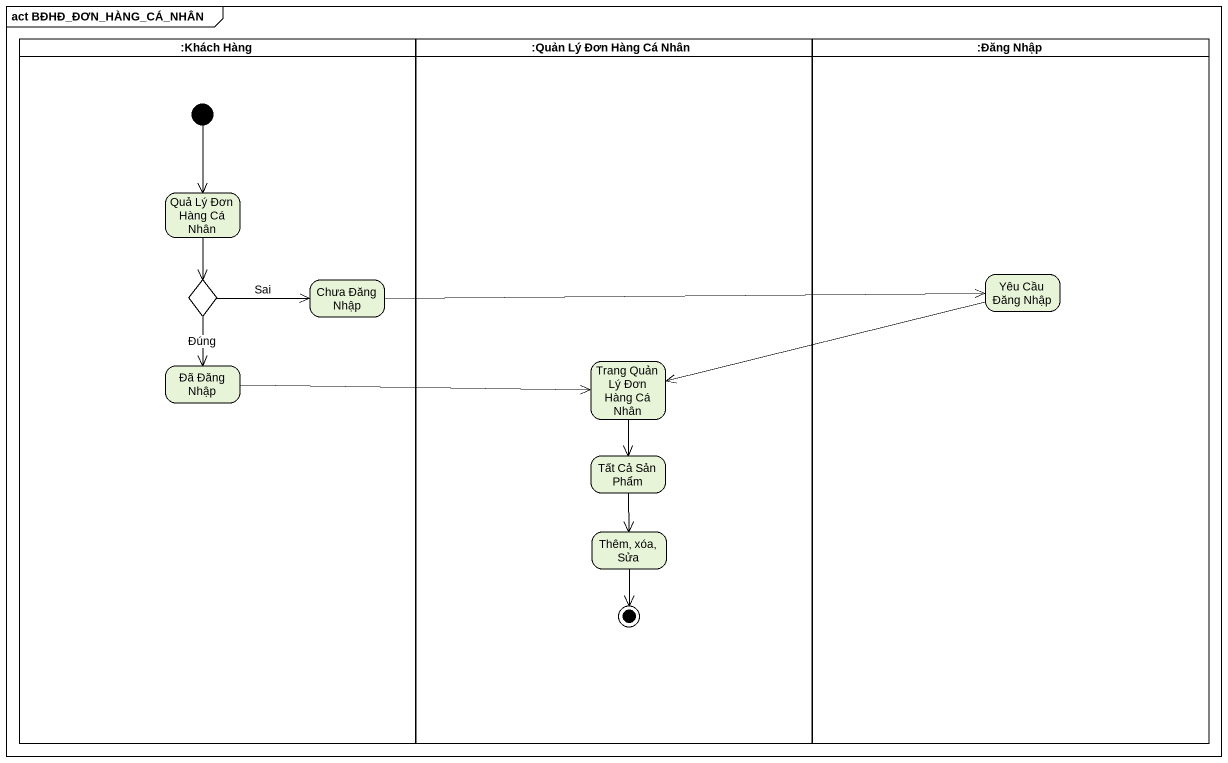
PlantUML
@startuml
mainframe act BĐHĐ_ĐƠN_HÀNG_CÁ_NHÂN
hide empty description
state ":Khách Hàng" as Khách_Hàng <<partition>> {
  state "Quả Lý Đơn Hàng Cá Nhân" as Quả_Lý_Đơn_Hàng_Cá_Nhân
  state choice1 <<choice>>
  state "Chưa Đăng Nhập" as Chưa_Đăng_Nhập
  state "Đã Đăng Nhập" as Đã_Đăng_Nhập
  [*] --> Quả_Lý_Đơn_Hàng_Cá_Nhân
}
state ":Quản Lý Đơn Hàng Cá Nhân" as Quản_Lý_Đơn_Hàng_Cá_Nhân <<partition>> {
  state "Trang Quản Lý Đơn Hàng Cá Nhân" as Trang_Quản_Lý_Đơn_Hàng_Cá
  state "Tất Cả Sản Phẩm" as Tất_Cả_Sản_Phẩm
  state "Thêm, xóa, Sửa" as Thêm_xóa_Sửa
  Thêm_xóa_Sửa --> [*]
}
state ":Đăng Nhập" as Đăng_Nhập <<partition>> {
  state "Yêu Cầu Đăng Nhập" as Yêu_Cầu_Đăng_Nhập
}
Quả_Lý_Đơn_Hàng_Cá_Nhân --> choice1
choice1 -right-> Chưa_Đăng_Nhập : Sai
choice1 --> Đã_Đăng_Nhập : Đúng
Chưa_Đăng_Nhập -right-> Yêu_Cầu_Đăng_Nhập
Yêu_Cầu_Đăng_Nhập -left-> Trang_Quản_Lý_Đơn_Hàng_Cá
Đã_Đăng_Nhập -right-> Trang_Quản_Lý_Đơn_Hàng_Cá
Trang_Quản_Lý_Đơn_Hàng_Cá --> Tất_Cả_Sản_Phẩm
Tất_Cả_Sản_Phẩm --> Thêm_xóa_Sửa
@enduml
